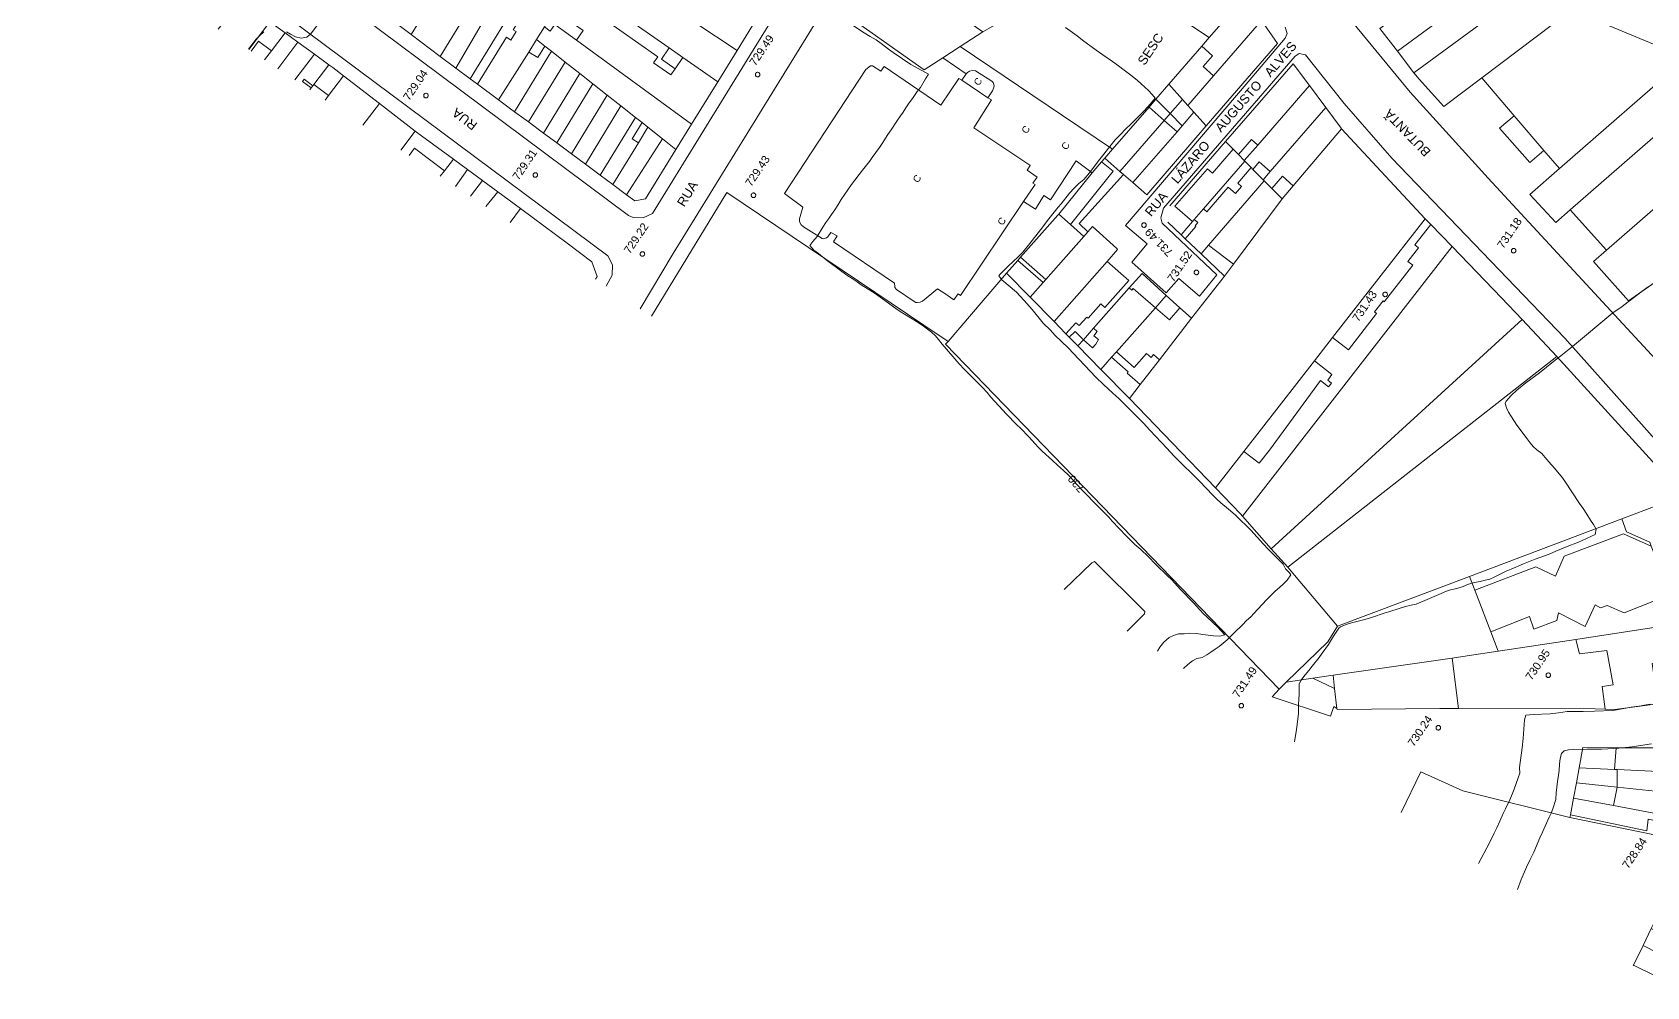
# Model space of a CAD drawing. Header units: metres. Extents: x 7 to 327053, y 40 to 7393807.
# Drawn here: x 325808 to 326161, y 7392165.1 to 7392373.6 of the extents above; entities that cross this region are included whole.
import ezdxf
from ezdxf.enums import TextEntityAlignment as Align

# ---------------------------------------------------------------- set-up
doc = ezdxf.new("R2010")
doc.units = ezdxf.units.M
doc.layers.get('0').update_dxf_attribs({"lineweight": 18})
for name, color, linetype, lineweight in [('100_SIST_VIARIO_MEIO_FIO', 1, 'Continuous', 18), ('160_P_SIMP_ASF_TOP', 7, 'Continuous', 18), ('206_MURO_E_MURO_ARRIMO', 7, 'Continuous', 18), ('214_PROJ_BEIRAL_EDIF', 10, 'Continuous', 18), ('216_EDIF_NOTAVEL', 2, 'Continuous', 18), ('218_EDIF_NOTAVEL_TOP', 7, 'Continuous', 18), ('228_CONST_FUND_RUINA_E_TOP', 10, 'Continuous', 18), ('600_CURVA_MESTRA', 14, 'Continuous', 18), ('602_CURVA_MESTRA_TOP', 24, 'Continuous', 18), ('604_CURVA_INTERM', 7, 'Continuous', 18), ('606_PTO_COTADO', 7, 'Continuous', 18), ('608_PTO_COTADO_INTERVIA', 1, 'Continuous', 18), ('624_SEGM_CURVA_MESTRA', 14, 'Continuous', 18)]:
    doc.layers.add(name, color=color, linetype=linetype, lineweight=lineweight)
doc.styles.add('Style-Arial', font='arial.ttf', dxfattribs={"height": 1.75})

# ---------------------------------------------------------------- blocks, each defined once
blk = doc.blocks.new('SP09')
at = {"color": 0, "linetype": 'Continuous'}
blk.add_lwpolyline([(-0.03, -0.51), (-0.14, -0.49), (-0.24, -0.46), (-0.31, -0.42), (-0.35, -0.39), (-0.42, -0.31), (-0.47, -0.24), (-0.51, -0.15), (-0.52, -0.09), (-0.52, 0.03), (-0.51, 0.11), (-0.48, 0.2), (-0.44, 0.27), (-0.4, 0.33), (-0.32, 0.39), (-0.23, 0.44), (-0.15, 0.48), (-0.1, 0.48), (-0.03, 0.48), (0.08, 0.48), (0.19, 0.44), (0.27, 0.4), (0.35, 0.32), (0.41, 0.23), (0.46, 0.11), (0.48, 0.03), (0.48, -0.03), (0.47, -0.08), (0.44, -0.21), (0.38, -0.3), (0.31, -0.38), (0.23, -0.44), (0.1, -0.49), (0.02, -0.51)], close=True, dxfattribs=at)
blk = doc.blocks.new('SP10')
at = {"color": 0, "linetype": 'Continuous'}
blk.add_lwpolyline([(-0.03, -0.51), (-0.14, -0.49), (-0.24, -0.46), (-0.31, -0.42), (-0.35, -0.39), (-0.42, -0.31), (-0.47, -0.24), (-0.51, -0.15), (-0.52, -0.09), (-0.52, 0.03), (-0.51, 0.11), (-0.48, 0.2), (-0.44, 0.27), (-0.4, 0.33), (-0.32, 0.39), (-0.23, 0.44), (-0.15, 0.48), (-0.1, 0.48), (-0.03, 0.48), (0.08, 0.48), (0.19, 0.44), (0.27, 0.4), (0.35, 0.32), (0.41, 0.23), (0.46, 0.11), (0.48, 0.03), (0.48, -0.03), (0.47, -0.08), (0.44, -0.21), (0.38, -0.3), (0.31, -0.38), (0.23, -0.44), (0.1, -0.49), (0.02, -0.51)], close=True, dxfattribs=at)

msp = doc.modelspace()

# ---------------------------------------------------------------- linework, layer by layer
at = {"layer": '100_SIST_VIARIO_MEIO_FIO'}
msp.add_lwpolyline([(325873.47, 7392386.379), (325913.287, 7392454.151), (325953.073, 7392522.181), (325959.568, 7392523.565), (326027.709, 7392478.785), (326029.319, 7392476.299), (326029.384, 7392473.338), (326028.812, 7392471.956), (325964.879, 7392368.583), (325943.56, 7392334.059), (325941.552, 7392333.095), (325939.326, 7392333.185), (325938.298, 7392333.626), (325874.643, 7392381.203), (325873.546, 7392383.147), (325873.402, 7392386.105)], close=True, dxfattribs=at)
for points in [[(326048.326, 7392487.925), (325977.77, 7392373.351), (325948.09, 7392325.313), (325940.894, 7392313.247)], [(325807.958, 7392401.206), (325815.062, 7392410.725), (325817.122, 7392411.469), (325818.527, 7392410.998), (325868.373, 7392373.552), (325933.795, 7392324.807), (325934.796, 7392322.817), (325934.745, 7392320.59), (325933.463, 7392318.164)]]:
    msp.add_lwpolyline(points, dxfattribs=at)
at = {"layer": '100_SIST_VIARIO_MEIO_FIO', "flags": 128}
for points in [[(326168.284, 7392296.409), (326126.315, 7392341.772), (326109.252, 7392360.568), (326095.629, 7392377.128), (326091.082, 7392383.098), (326083.231, 7392394.803), (326081.677, 7392398.07), (326078.563, 7392406.893), (326076.053, 7392419.235), (326076.128, 7392420.262)], [(326172.368, 7392273.948), (326143.066, 7392306.811), (326105.238, 7392346.174), (326094.812, 7392358.071), (326086.358, 7392368.75), (326085.005, 7392369.026), (326084.111, 7392368.457), (326055.324, 7392335.18), (326054.714, 7392333.102), (326054.986, 7392331.932), (326066.994, 7392320.638), (326063.179, 7392315.99), (326058.691, 7392319.813), (326055.902, 7392316.676), (326048.366, 7392323.408), (326051.732, 7392327.417), (326047.018, 7392331.461), (326073.84, 7392362.859), (326081.952, 7392372.337), (326082.364, 7392373.372), (326081.902, 7392374.794)]]:
    msp.add_lwpolyline(points, dxfattribs=at)
at = {"layer": '206_MURO_E_MURO_ARRIMO'}
for p, q in [((325863.256, 7392373.51), (325859.925, 7392375.934)), ((325873.682, 7392365.922), (325872.816, 7392366.553)), ((325876.02, 7392364.122), (325873.682, 7392365.922)), ((325903.702, 7392363.496), (325905.34, 7392362.282)), ((325893.041, 7392351.016), (325891.669, 7392352.073)), ((325900.031, 7392345.922), (325893.041, 7392351.016)), ((326056.723, 7392335.7), (326068.9, 7392349.769)), ((326036.84, 7392331.854), (326046.59, 7392342.574)), ((325943.36, 7392311.616), (325959.851, 7392338.632)), ((326112.561, 7392332.907), (326113.785, 7392331.637)), ((326038.801, 7392330.036), (326036.84, 7392331.854)), ((326059.142, 7392329.403), (326056.256, 7392332.138)), ((326060.052, 7392328.54), (326059.142, 7392329.403)), ((326068.668, 7392320.375), (326063.534, 7392325.241)), ((326050.62, 7392320.945), (326055.907, 7392316.136)), ((326055.907, 7392316.136), (326058.906, 7392313.408))]:
    msp.add_line(p, q, dxfattribs=at)
at = {"layer": '206_MURO_E_MURO_ARRIMO', "flags": 128}
for points in [[(326056.743, 7392355.876), (326055.459, 7392354.396)], [(326061.651, 7392332.297), (326059.142, 7392329.403)], [(326023.491, 7392323.812), (326024.076, 7392324.474)], [(326050.62, 7392320.945), (326047.823, 7392317.779)], [(326053.533, 7392313.45), (326055.907, 7392316.136)], [(326002.924, 7392309.63), (326008.213, 7392306.069)], [(326040.025, 7392308.953), (326037.793, 7392306.427)], [(326118.467, 7392236.891), (326121.721, 7392237.362), (326128.467, 7392238.385)], [(326087.985, 7392232.477), (326092.38, 7392233.114)], [(326119.793, 7392225.863), (326149.673, 7392225.811), (326151.904, 7392225.737)], [(326146.211, 7392212.923), (326147.024, 7392217.306), (326154.285, 7392217.286)], [(326145.591, 7392209.585), (326146.211, 7392212.923)], [(326153.964, 7392212.543), (326146.211, 7392212.923)], [(326145.591, 7392209.585), (326144.98, 7392206.29)], [(326154.484, 7392208.668), (326145.591, 7392209.585)], [(326144.186, 7392202.008), (326144.294, 7392202.593)]]:
    msp.add_lwpolyline(points, dxfattribs=at)
at = {"layer": '206_MURO_E_MURO_ARRIMO'}
msp.add_lwpolyline([(325959.851, 7392338.632), (326002.924, 7392309.63)], dxfattribs=at)
at = {"layer": '214_PROJ_BEIRAL_EDIF'}
for points in [[(325897.621, 7392384.261), (325897.042, 7392383.32), (325890.79, 7392373.165), (325897.178, 7392368.363), (325919.281, 7392404.507), (325914.868, 7392407.317), (325912.59, 7392408.768), (325911.748, 7392407.348), (325908.656, 7392402.291), (325906.405, 7392398.61), (325904.257, 7392395.097), (325901.879, 7392391.209), (325898.867, 7392386.283)], [(325907.158, 7392377.016), (325900.585, 7392365.805), (325900.276, 7392366.034), (325897.178, 7392368.363), (325919.281, 7392404.507), (325922.486, 7392402.466), (325919.678, 7392397.921), (325918.778, 7392396.464), (325914.494, 7392389.529), (325912.907, 7392386.821), (325908.656, 7392379.572), (325907.998, 7392379.974), (325906.452, 7392377.447)], [(325916.554, 7392369.332), (325918.241, 7392372.047), (325919.952, 7392374.818), (325920.883, 7392376.325), (325921.695, 7392377.64), (325923.818, 7392381.02), (325926.224, 7392384.849), (325930.044, 7392390.939), (325933.052, 7392395.739), (325926.118, 7392400.153), (325923.823, 7392396.399), (325926.763, 7392394.601), (325925.958, 7392393.285), (325925.492, 7392393.57), (325916.89, 7392379.504), (325917.155, 7392379.341), (325915.112, 7392376.001), (325914.463, 7392376.398), (325913.109, 7392374.185), (325913.731, 7392373.804), (325912.605, 7392371.963), (325911.626, 7392372.562), (325905.34, 7392362.282), (325909.907, 7392358.897)], [(325962.072, 7392369.692), (325943.557, 7392381.975), (325932.565, 7392389.266), (325931.994, 7392389.645), (325930.044, 7392390.939), (325933.052, 7392395.739), (325958.71, 7392379.4), (325965.426, 7392375.124)], [(325984.676, 7392378.333), (325991.95, 7392390.119), (326015.781, 7392373.786), (326010.856, 7392370.57), (326007.029, 7392368.071), (326003.004, 7392365.443)], [(325892.933, 7392385.79), (325897.042, 7392383.32), (325890.79, 7392373.165), (325887.04, 7392375.984)], [(325916.306, 7392384.107), (325903.702, 7392363.496), (325900.585, 7392365.805), (325907.158, 7392377.016), (325908.008, 7392376.496), (325909.553, 7392379.023), (325908.656, 7392379.572), (325912.907, 7392386.821), (325914.631, 7392385.767), (325914.349, 7392385.304)], [(325926.224, 7392384.849), (325928.149, 7392383.509), (325928.712, 7392383.117), (325933.966, 7392379.461), (325932.25, 7392376.996), (325944.753, 7392368.294), (325943.815, 7392366.945), (325947.587, 7392364.319), (325948.533, 7392365.678), (325950.242, 7392368.132), (325957.842, 7392362.842), (325952.106, 7392353.553), (325926.934, 7392371.911), (325928.401, 7392374.018), (325926.514, 7392375.331), (325926.893, 7392375.875), (325928.302, 7392377.899), (325926.977, 7392378.822), (325923.818, 7392381.02)], [(325950.242, 7392368.132), (325947.238, 7392370.223), (325939.549, 7392375.574), (325943.557, 7392381.975), (325962.072, 7392369.692), (325957.842, 7392362.842)], [(325941.283, 7392353.909), (325939.88, 7392355.013), (325936.667, 7392357.542), (325933.679, 7392359.895), (325930.519, 7392362.382), (325927.676, 7392364.62), (325924.461, 7392367.151), (325921.489, 7392369.49), (325920.048, 7392370.624), (325918.241, 7392372.047), (325919.952, 7392374.818), (325921.167, 7392373.932), (325922.207, 7392375.359), (325926.934, 7392371.911), (325952.106, 7392353.553), (325948.714, 7392348.06), (325945.763, 7392350.382), (325942.573, 7392352.894)], [(325916.554, 7392369.332), (325918.522, 7392368.129), (325920.048, 7392370.624), (325921.489, 7392369.49), (325913.42, 7392356.295), (325909.907, 7392358.897)], [(325916.449, 7392354.05), (325924.461, 7392367.151), (325921.489, 7392369.49), (325913.42, 7392356.295)], [(325947.238, 7392370.223), (325945.53, 7392367.768), (325948.533, 7392365.678), (325950.242, 7392368.132)], [(325919.727, 7392351.621), (325916.449, 7392354.05), (325924.461, 7392367.151), (325927.676, 7392364.62)], [(325919.727, 7392351.621), (325927.676, 7392364.62), (325930.519, 7392362.382), (325922.625, 7392349.473)], [(325925.846, 7392347.087), (325933.679, 7392359.895), (325930.519, 7392362.382), (325922.625, 7392349.473)], [(325925.846, 7392347.087), (325933.679, 7392359.895), (325936.667, 7392357.542), (325928.893, 7392344.829)], [(325936.667, 7392357.542), (325928.893, 7392344.829), (325932.168, 7392342.402), (325939.88, 7392355.013)], [(325941.283, 7392353.909), (325939.122, 7392350.374), (325940.513, 7392349.524), (325934.914, 7392340.368), (325932.168, 7392342.402), (325939.88, 7392355.013)], [(325940.513, 7392349.524), (325934.914, 7392340.368), (325937.905, 7392338.151), (325945.763, 7392350.382), (325942.573, 7392352.894)], [(325948.714, 7392348.06), (325945.763, 7392350.382), (325937.905, 7392338.151), (325939.683, 7392336.834), (325942.056, 7392337.279)]]:
    msp.add_lwpolyline(points, close=True, dxfattribs=at)
at = {"layer": '214_PROJ_BEIRAL_EDIF', "flags": 128}
for points in [[(326106.456, 7392369.502), (326133.263, 7392389.17), (326128.563, 7392391.125), (326126.618, 7392391.912), (326102.632, 7392374.458)], [(326110.082, 7392364.803), (326139.607, 7392386.53), (326133.263, 7392389.17), (326106.456, 7392369.502)], [(326144.549, 7392378.507), (326124.952, 7392363.696), (326116.632, 7392357.408), (326111.187, 7392363.371), (326110.082, 7392364.803), (326139.607, 7392386.53), (326145.332, 7392384.148), (326149.641, 7392382.354)], [(326063.669, 7392370.599), (326065.313, 7392372.495), (326073.054, 7392381.42), (326076.722, 7392376.213), (326066.258, 7392364.12), (326063.968, 7392366.144), (326066.048, 7392368.498)], [(326141.891, 7392343.848), (326138.514, 7392347.805), (326132.025, 7392355.408), (326124.952, 7392363.696), (326144.549, 7392378.507), (326169.693, 7392368.044)], [(326066.258, 7392364.12), (326076.722, 7392376.213), (326080.242, 7392371.216), (326064.628, 7392353.193), (326061.97, 7392356.161), (326060.649, 7392357.637)], [(326169.693, 7392368.044), (326141.891, 7392343.848), (326135.405, 7392338.204), (326141.103, 7392332.115), (326144.217, 7392334.828), (326183.203, 7392368.79), (326176.857, 7392371.144), (326174.331, 7392372.081)], [(326195.94, 7392364.067), (326183.203, 7392368.79), (326144.217, 7392334.828), (326152.173, 7392326.044)], [(326075.929, 7392349.005), (326087.204, 7392362.005), (326083.631, 7392366.786), (326068.9, 7392349.769), (326070.531, 7392348.109), (326071.691, 7392346.929), (326074.538, 7392350.212)], [(326053.643, 7392359.039), (326056.743, 7392355.876), (326059.441, 7392358.987), (326056.473, 7392362.302)], [(326075.929, 7392349.005), (326087.204, 7392362.005), (326090.801, 7392357.193), (326078.673, 7392343.209), (326076.257, 7392345.304), (326074.866, 7392343.7), (326074.504, 7392344.068), (326073.099, 7392345.497), (326072.987, 7392345.612)], [(326152.173, 7392326.044), (326195.94, 7392364.067), (326216.34, 7392356.502), (326156.974, 7392314.948), (326149.307, 7392323.553)], [(326055.459, 7392354.396), (326045.8, 7392343.259), (326042.466, 7392346.151), (326044.183, 7392348.131), (326052.151, 7392357.319)], [(326056.743, 7392355.876), (326059.441, 7392358.987), (326060.649, 7392357.637), (326061.97, 7392356.161), (326059.385, 7392353.18)], [(326083.687, 7392340.118), (326094.27, 7392352.579), (326094.17, 7392352.686), (326090.801, 7392357.193), (326078.673, 7392343.209), (326077.115, 7392341.412), (326077.35, 7392341.172), (326078.978, 7392339.516), (326081.298, 7392342.191)], [(326058.279, 7392351.905), (326055.459, 7392354.396), (326045.8, 7392343.259), (326046.59, 7392342.574), (326048.636, 7392340.787)], [(326058.279, 7392351.905), (326059.385, 7392353.18), (326061.97, 7392356.161), (326064.628, 7392353.193), (326051.685, 7392338.124), (326048.636, 7392340.787)], [(326138.514, 7392347.805), (326132.025, 7392355.408), (326128.786, 7392352.67), (326135.415, 7392345.208)], [(326081.23, 7392337.225), (326083.687, 7392340.118), (326094.27, 7392352.579), (326112.561, 7392332.907), (326092.292, 7392306.918), (326088.332, 7392301.841), (326072.909, 7392282.066), (326066.677, 7392274.075), (326047.858, 7392293.606), (326050.222, 7392296.655), (326054.42, 7392302.07), (326061.47, 7392311.162), (326068.668, 7392320.375), (326070.632, 7392323.01)], [(326064.061, 7392335.076), (326062.052, 7392332.759), (326061.651, 7392332.297), (326057.799, 7392335.639), (326064.905, 7392343.832), (326065.999, 7392342.883), (326070.531, 7392348.109), (326071.691, 7392346.929), (326072.987, 7392345.612), (326073.099, 7392345.497)], [(326041.75, 7392345.325), (326039.706, 7392342.965), (326032.399, 7392333.917), (326035.007, 7392331.613), (326044.309, 7392343.285)], [(326062.052, 7392332.759), (326064.061, 7392335.076), (326064.793, 7392334.441), (326069.461, 7392339.824), (326071.072, 7392338.426), (326072.391, 7392339.948), (326071.558, 7392340.671), (326074.504, 7392344.068), (326074.866, 7392343.7), (326077.115, 7392341.412), (326077.35, 7392341.172), (326065.144, 7392327.098), (326063.534, 7392325.241), (326060.052, 7392328.54), (326062.379, 7392331.224), (326062.209, 7392331.371), (326062.829, 7392332.086)], [(326081.23, 7392337.225), (326070.632, 7392323.01), (326065.144, 7392327.098), (326077.35, 7392341.172), (326078.978, 7392339.516)], [(326032.399, 7392333.917), (326032.186, 7392333.654), (326024.076, 7392324.474), (326029.555, 7392319.633), (326037.917, 7392329.041), (326035.007, 7392331.613)], [(326045.279, 7392326.173), (326045.073, 7392326.375), (326039.766, 7392331.181), (326038.801, 7392330.036), (326037.917, 7392329.041), (326029.555, 7392319.633), (326028.968, 7392318.972), (326026.136, 7392315.786), (326031.375, 7392310.437), (326042.999, 7392323.593)], [(326066.677, 7392274.075), (326072.909, 7392282.066), (326076.228, 7392279.478), (326078.472, 7392282.355), (326089.658, 7392297.547), (326091.419, 7392296.173), (326092.061, 7392296.995), (326091.216, 7392297.654), (326092.156, 7392298.859), (326088.332, 7392301.841), (326092.292, 7392306.918), (326095.73, 7392304.236), (326101.924, 7392312.179), (326101.44, 7392312.557), (326103.318, 7392314.965), (326103.597, 7392314.748), (326109.838, 7392322.749), (326108.774, 7392323.579), (326111.097, 7392326.557), (326110.305, 7392327.175), (326113.785, 7392331.637), (326118.425, 7392326.822), (326072.609, 7392267.876), (326072.145, 7392268.4)], [(326072.609, 7392267.876), (326118.425, 7392326.822), (326129.228, 7392315.611), (326133.723, 7392310.854), (326078.889, 7392260.782)], [(326026.136, 7392315.786), (326021.017, 7392321.012), (326023.491, 7392323.812), (326028.968, 7392318.972)], [(326033.992, 7392307.764), (326031.375, 7392310.437), (326042.999, 7392323.593), (326047.74, 7392319.404), (326042.515, 7392313.49), (326041.598, 7392314.299), (326038.831, 7392311.167), (326038.538, 7392311.426), (326036.869, 7392309.537), (326036.133, 7392310.187)], [(326008.213, 7392306.069), (326007.669, 7392305.46), (326080.569, 7392230.087), (326082.17, 7392231.635), (326091.278, 7392240.443), (326093.339, 7392243.835), (326083.986, 7392255.024), (326082.474, 7392256.733), (326078.889, 7392260.782), (326072.609, 7392267.876), (326072.145, 7392268.4), (326066.677, 7392274.075), (326047.858, 7392293.606), (326041.625, 7392299.971), (326036.612, 7392305.09), (326034.711, 7392307.03), (326033.992, 7392307.764), (326031.375, 7392310.437), (326026.136, 7392315.786), (326021.017, 7392321.012)], [(326037.793, 7392306.427), (326036.612, 7392305.09), (326041.625, 7392299.971), (326043.979, 7392302.636), (326045.039, 7392303.835), (326053.533, 7392313.45), (326048.687, 7392317.653), (326048.378, 7392317.298), (326047.823, 7392317.779), (326040.025, 7392308.953), (326040.839, 7392308.248), (326040.055, 7392307.343), (326041.11, 7392306.546), (326040.525, 7392305.523), (326039.8, 7392304.687)], [(326054.42, 7392302.07), (326053.127, 7392303.212), (326052.591, 7392302.605), (326051.625, 7392303.458), (326048.925, 7392300.402), (326045.039, 7392303.835), (326053.533, 7392313.45), (326056.62, 7392310.773), (326058.906, 7392313.408), (326061.47, 7392311.162)], [(326037.793, 7392306.427), (326036.612, 7392305.09), (326034.711, 7392307.03), (326035.977, 7392308.27)], [(326078.889, 7392260.782), (326133.723, 7392310.854), (326141.32, 7392302.811), (326082.474, 7392256.733)], [(326043.979, 7392302.636), (326047.586, 7392299.449), (326047.355, 7392299.187), (326050.222, 7392296.655), (326047.858, 7392293.606), (326041.625, 7392299.971)], [(326093.339, 7392243.835), (326083.986, 7392255.024), (326082.474, 7392256.733), (326141.32, 7392302.811), (326169.044, 7392272.401), (326155.503, 7392267.291), (326122.236, 7392254.739)], [(326161.961, 7392261.345), (326161.626, 7392262.235), (326156.558, 7392264.493), (326155.503, 7392267.291), (326122.236, 7392254.739), (326123.383, 7392251.697), (326136.719, 7392256.81), (326141.004, 7392254.757), (326142.917, 7392259.166), (326155.895, 7392264.033)], [(326161.961, 7392261.345), (326162.877, 7392258.965), (326165.713, 7392257.877), (326164.631, 7392255.154), (326164.508, 7392254.845), (326166.188, 7392250.758), (326156.027, 7392246.757), (326152.314, 7392248.373), (326150.866, 7392247.843), (326149.738, 7392248.524), (326147.505, 7392243.782), (326141.703, 7392246.762), (326141.333, 7392245.125), (326136.31, 7392243.201), (326135.335, 7392245.936), (326126.872, 7392242.611), (326123.383, 7392251.697), (326136.719, 7392256.81), (326141.004, 7392254.757), (326142.917, 7392259.166), (326155.895, 7392264.033)], [(326164.631, 7392255.154), (326164.508, 7392254.845), (326166.188, 7392250.758), (326156.027, 7392246.757), (326152.314, 7392248.373), (326150.866, 7392247.843), (326149.738, 7392248.524), (326147.505, 7392243.782), (326141.703, 7392246.762), (326141.333, 7392245.125), (326136.31, 7392243.201), (326135.335, 7392245.936), (326126.872, 7392242.611), (326128.467, 7392238.385), (326145.509, 7392240.969), (326163.946, 7392243.764), (326167.063, 7392251.299), (326165.782, 7392254.692)], [(326169.262, 7392227.856), (326167.348, 7392236.82), (326162.15, 7392235.664), (326163.437, 7392226.903), (326162.801, 7392226.799), (326153.986, 7392225.667), (326151.904, 7392225.737), (326151.26, 7392230.654), (326153.654, 7392231.057), (326152.255, 7392238.57), (326146.272, 7392237.817), (326145.509, 7392240.969), (326163.946, 7392243.764), (326174.846, 7392245.417), (326177.895, 7392229.269)], [(326092.38, 7392233.114), (326118.467, 7392236.891), (326119.793, 7392225.863), (326115.741, 7392225.871), (326093.253, 7392225.622), (326093.224, 7392225.87), (326092.712, 7392230.26)], [(326093.224, 7392225.87), (326092.555, 7392226.308), (326091.817, 7392224.174), (326079.087, 7392228.438), (326080.569, 7392230.087), (326082.17, 7392231.635), (326087.985, 7392232.477), (326092.712, 7392230.26)], [(326167.623, 7392212.483), (326181.594, 7392213.896), (326180.376, 7392218.959), (326174.398, 7392218.336), (326169.793, 7392217.857), (326164.05, 7392217.259), (326154.285, 7392217.286), (326153.964, 7392212.543), (326154.526, 7392212.516), (326163.568, 7392212.073), (326166.894, 7392212.409)], [(326154.526, 7392212.516), (326154.484, 7392208.668), (326166.985, 7392207.378), (326166.894, 7392212.409), (326163.568, 7392212.073)], [(326153.718, 7392204.63), (326168.645, 7392201.795), (326183.803, 7392203.375), (326182.63, 7392208.962), (326168.769, 7392207.194), (326168.31, 7392207.241), (326166.985, 7392207.378), (326154.484, 7392208.668)], [(326179.672, 7392196.71), (326179.432, 7392199.009), (326176.118, 7392198.664), (326176.329, 7392196.638), (326171.119, 7392196.525), (326168.762, 7392197.004), (326168.554, 7392199), (326162.832, 7392200.101), (326163.05, 7392201.335), (326161.328, 7392201.695), (326160.988, 7392199.139), (326144.294, 7392202.593), (326144.98, 7392206.29), (326153.718, 7392204.63), (326168.645, 7392201.795), (326183.803, 7392203.375), (326185.176, 7392196.83)], [(326189.632, 7392175.855), (326188.426, 7392181.475), (326165.383, 7392175.871), (326161.98, 7392177.761), (326160.188, 7392174.082), (326166.642, 7392170.796)], [(326190.853, 7392170.164), (326189.632, 7392175.855), (326166.642, 7392170.796), (326160.188, 7392174.082), (326158.076, 7392169.745), (326167.684, 7392165.065)]]:
    msp.add_lwpolyline(points, close=True, dxfattribs=at)
at = {"layer": '214_PROJ_BEIRAL_EDIF'}
for points in [[(326033.264, 7392355.483), (326010.856, 7392370.57), (326015.781, 7392373.786), (326041.555, 7392388.442), (326050.916, 7392382.159)], [(325855.304, 7392369.879), (325859.925, 7392375.934), (325851.74, 7392381.891), (325848.648, 7392377.84), (325850.335, 7392376.552), (325848.618, 7392374.302)], [(325858.747, 7392367.601), (325860.255, 7392369.578), (325857.45, 7392371.719), (325855.797, 7392369.553)], [(325861.642, 7392365.685), (325866.057, 7392371.471), (325863.256, 7392373.51), (325860.255, 7392369.578), (325858.747, 7392367.601)], [(325865.356, 7392363.227), (325869.651, 7392368.856), (325866.057, 7392371.471), (325861.642, 7392365.685)], [(325865.356, 7392363.227), (325869.651, 7392368.856), (325872.816, 7392366.553), (325869.543, 7392362.264), (325869.316, 7392361.966), (325867.418, 7392363.414), (325867.049, 7392362.931), (325868.947, 7392361.483), (325868.627, 7392361.063)], [(325880.25, 7392353.373), (325883.851, 7392358.093), (325876.02, 7392364.122), (325872.741, 7392359.824), (325871.989, 7392358.839)], [(325869.316, 7392361.966), (325868.947, 7392361.483), (325868.627, 7392361.063)], [(325871.989, 7392358.839), (325872.741, 7392359.824), (325869.543, 7392362.264), (325869.316, 7392361.966)], [(325888.524, 7392347.898), (325891.669, 7392352.073), (325883.851, 7392358.093), (325880.25, 7392353.373)], [(325897.15, 7392342.191), (325898.066, 7392343.378), (325891.536, 7392348.298), (325890.333, 7392346.701)], [(325898.066, 7392343.378), (325897.15, 7392342.191)], [(325900.486, 7392339.983), (325903.155, 7392343.645), (325900.031, 7392345.922), (325898.066, 7392343.378)], [(325903.758, 7392337.818), (325906.387, 7392341.289), (325903.155, 7392343.645), (325900.486, 7392339.983)], [(325903.758, 7392337.818), (325906.387, 7392341.289)], [(325906.387, 7392341.289), (325906.509, 7392341.2), (325909.734, 7392338.809), (325907.152, 7392335.573)], [(325907.152, 7392335.573), (325909.734, 7392338.809), (325914.685, 7392335.138), (325912.419, 7392332.088)], [(325912.419, 7392332.088), (325914.685, 7392335.138), (325924.881, 7392327.577), (325930.337, 7392323.459), (325931.466, 7392320.303), (325931.115, 7392319.718)], [(326144.186, 7392202.008), (326168.762, 7392197.004), (326171.119, 7392196.525), (326164.275, 7392182.473), (326161.98, 7392177.761), (326160.188, 7392174.082), (326158.076, 7392169.745), (326158.003, 7392169.596)]]:
    msp.add_lwpolyline(points, dxfattribs=at)
at = {"layer": '214_PROJ_BEIRAL_EDIF', "flags": 128}
for points in [[(326033.607, 7392251.903), (326039.666, 7392257.68), (326040.201, 7392258.019), (326051.263, 7392247.067), (326051.189, 7392246.546), (326047.387, 7392242.785)], [(326107.273, 7392203.161), (326111.577, 7392211.993), (326120.75, 7392207.883), (326144.186, 7392202.008)], [(326158.003, 7392169.596), (326158.076, 7392169.745), (326167.684, 7392165.065), (326190.853, 7392170.164)]]:
    msp.add_lwpolyline(points, dxfattribs=at)
at = {"layer": '216_EDIF_NOTAVEL', "flags": 128}
for points in [[(326050.916, 7392382.159), (326065.313, 7392372.495), (326073.054, 7392381.42), (326069.872, 7392386.947), (326069.352, 7392387.485), (326068.195, 7392388.27), (326067.562, 7392388.672), (326066.913, 7392389.046), (326066.48, 7392389.276), (326065.89, 7392389.738), (326065.345, 7392390.253), (326064.852, 7392390.818), (326064.413, 7392391.426), (326064.034, 7392392.072), (326063.823, 7392392.505), (326061.017, 7392397.425)], [(326050.916, 7392382.159), (326065.313, 7392372.495), (326063.669, 7392370.599), (326056.473, 7392362.302), (326053.643, 7392359.039), (326052.151, 7392357.319), (326044.183, 7392348.131), (326033.264, 7392355.483)]]:
    msp.add_lwpolyline(points, dxfattribs=at)
at = {"layer": '228_CONST_FUND_RUINA_E_TOP'}
for points in [[(326033.264, 7392355.483), (326010.856, 7392370.57), (326007.029, 7392368.071), (326012.192, 7392364.56), (326012.426, 7392364.895), (326012.861, 7392365.182), (326013.528, 7392365.324), (326014.182, 7392365.263), (326017.794, 7392362.984), (326018.074, 7392362.644), (326018.248, 7392362.229), (326018.26, 7392361.912), (326018.093, 7392361.24), (326017.951, 7392360.876), (326016.936, 7392359.362)], [(326007.493, 7392316.535), (326005.906, 7392317.598), (326002.579, 7392314.856), (326002.14, 7392314.689), (326001.505, 7392314.592), (326001.146, 7392314.62), (326000.771, 7392314.817), (325996.901, 7392317.403), (325996.599, 7392317.871), (325996.547, 7392318.093), (325996.462, 7392318.831), (325983.166, 7392327.827), (325983.974, 7392329.134), (325982.569, 7392329.885), (325981.944, 7392328.939), (325981.587, 7392328.714), (325980.993, 7392328.54), (325980.698, 7392328.554), (325976.615, 7392331.107), (325976.069, 7392331.554), (325975.786, 7392332.075), (325975.718, 7392332.461), (325975.727, 7392332.86), (325976.434, 7392335.409), (325972.432, 7392338.403), (325990.216, 7392365.547), (325991.217, 7392366.29), (325991.707, 7392366.307), (325993.499, 7392365.174), (325994.216, 7392366.197), (326006.616, 7392357.758), (326010.589, 7392363.583), (326011.217, 7392363.165), (326016.936, 7392359.362), (326017.683, 7392358.866), (326013.809, 7392352.784), (326026.07, 7392344.61)], [(326016.936, 7392359.362), (326017.683, 7392358.866), (326013.809, 7392352.784), (326026.07, 7392344.61)]]:
    msp.add_lwpolyline(points, dxfattribs=at)
msp.add_lwpolyline([(326012.192, 7392364.56), (326011.217, 7392363.165), (326016.936, 7392359.362), (326017.951, 7392360.876), (326018.093, 7392361.24), (326018.26, 7392361.912), (326018.248, 7392362.229), (326018.074, 7392362.644), (326017.794, 7392362.984), (326014.182, 7392365.263), (326013.528, 7392365.324), (326012.861, 7392365.182), (326012.426, 7392364.895)], close=True, dxfattribs=at)
at = {"layer": '228_CONST_FUND_RUINA_E_TOP', "flags": 128}
for points in [[(326026.07, 7392344.61), (326026.186, 7392344.532), (326025.486, 7392343.5), (326027.718, 7392342.001), (326026.716, 7392340.71), (326027.242, 7392340.384), (326024.728, 7392336.652), (326027.36, 7392335.025), (326029.166, 7392337.946), (326030.583, 7392337.07), (326036.216, 7392345.564), (326039.706, 7392342.965), (326041.75, 7392345.325), (326042.466, 7392346.151), (326044.183, 7392348.131), (326033.264, 7392355.483)], [(326026.07, 7392344.61), (326026.186, 7392344.532), (326025.486, 7392343.5), (326027.718, 7392342.001), (326026.716, 7392340.71), (326027.242, 7392340.384), (326024.728, 7392336.652)], [(326024.728, 7392336.652), (326010.917, 7392316.158), (326010.425, 7392316.506), (326009.487, 7392315.199), (326007.493, 7392316.535)]]:
    msp.add_lwpolyline(points, dxfattribs=at)
at = {"layer": '600_CURVA_MESTRA', "elevation": 730}
for points in [[(326002.806, 7392309.451), (326001.651, 7392310.207), (325998.663, 7392312.067), (325997.702, 7392312.663), (325996.789, 7392313.288), (325993.896, 7392315.395), (325992.061, 7392316.691), (325990.708, 7392317.498), (325989.237, 7392318.448), (325988.344, 7392319.107), (325987.248, 7392319.817), (325986.089, 7392320.595), (325982.456, 7392323.248), (325981.573, 7392323.905), (325979.856, 7392325.282), (325978.884, 7392326.003), (325977.99, 7392327.03), (325978.605, 7392327.942), (325979.549, 7392329.035), (325980.846, 7392331.064), (325981.499, 7392332.078), (325982.151, 7392332.965), (325982.717, 7392333.831), (325983.43, 7392334.856), (325984.085, 7392335.865), (325984.841, 7392337.088), (325985.607, 7392338.258), (325987.126, 7392340.394), (325989.523, 7392343.52), (325990.344, 7392344.594), (325991.007, 7392345.421), (325991.61, 7392346.28), (325993.216, 7392348.474), (325993.801, 7392349.335), (325995.046, 7392351.309), (325995.793, 7392352.35), (325996.973, 7392354.203), (325997.803, 7392355.368), (325998.388, 7392356.229), (325998.956, 7392357.127), (325999.564, 7392358.006), (326000.58, 7392359.414), (326001.449, 7392360.676), (326002.145, 7392361.586), (326003.303, 7392363.458), (326003.898, 7392364.496), (326000.098, 7392366.632), (325996.213, 7392369.262), (325995.201, 7392369.943), (325993.559, 7392371.212), (325992.461, 7392371.975), (325991.163, 7392372.748), (325989.857, 7392373.567), (325987.496, 7392375.077)], [(326053.97, 7392238.43), (326054.508, 7392239.291), (326055.42, 7392240.353), (326056.518, 7392241.357), (326057.471, 7392241.823), (326058.592, 7392242.161), (326059.851, 7392242.211), (326061.078, 7392242.335), (326062.506, 7392242.283), (326063.912, 7392242.069), (326065.048, 7392241.919), (326066.255, 7392241.711), (326067.648, 7392241.652), (326068.727, 7392241.954), (326067.186, 7392243.632), (326064.833, 7392245.802), (326064.057, 7392246.541), (326063.238, 7392247.433), (326062.539, 7392248.264), (326061.815, 7392249.04), (326059.106, 7392251.784), (326057.03, 7392254.054), (326056.218, 7392254.885), (326053.671, 7392257.355), (326051.964, 7392259.076), (326050.332, 7392260.597), (326049.027, 7392261.717), (326047.18, 7392263.582), (326044.123, 7392266.789), (326043.335, 7392267.661), (326040.516, 7392270.528), (326038.048, 7392273.064)]]:
    msp.add_lwpolyline(points, dxfattribs=at)
at = {"layer": '600_CURVA_MESTRA', "elevation": 730, "flags": 128}
for points in [[(326034.464, 7392276.9), (326033.442, 7392277.861), (326032.113, 7392279.08), (326031.053, 7392280.078), (326028.801, 7392282.097), (326027.914, 7392282.99), (326027.223, 7392283.734), (326025.874, 7392285.268), (326024.031, 7392287.121), (326023.213, 7392287.892), (326020.933, 7392290.272), (326019.377, 7392291.938), (326018.355, 7392293), (326017.564, 7392293.911), (326016.725, 7392294.917), (326015.633, 7392296.075), (326011.744, 7392300.01), (326010.646, 7392301.172), (326006.924, 7392305.459), (326006.112, 7392306.533), (326005.45, 7392307.281), (326004.564, 7392308.108), (326002.806, 7392309.451)], [(326161.832, 7392226.797), (326160.838, 7392226.66), (326159.756, 7392226.461), (326157.59, 7392226.17), (326154.805, 7392225.663), (326153.531, 7392225.462), (326149.592, 7392225.281), (326147.054, 7392225.192), (326145.107, 7392225.183), (326143.593, 7392225.24), (326141.698, 7392224.895), (326139.835, 7392224.668), (326136.127, 7392224.529), (326134.552, 7392224.435), (326134.255, 7392223.405), (326133.956, 7392219.277), (326133.743, 7392217.269), (326133.144, 7392212.947), (326133.204, 7392211.73), (326132.84, 7392210.745), (326131.957, 7392208.231), (326131.555, 7392207.162), (326131.059, 7392205.935), (326130.083, 7392203.961), (326129.573, 7392202.893), (326128.893, 7392201.207), (326128.236, 7392199.786), (326127.623, 7392198.599), (326126.592, 7392196.474), (326124.194, 7392191.966)]]:
    msp.add_lwpolyline(points, dxfattribs=at)
at = {"layer": '604_CURVA_INTERM', "flags": 128}
for points, elevation in [([(325874.732, 7392381.136), (325868.823, 7392373.217), (325867.981, 7392372.568), (325866.734, 7392372.403), (325865.491, 7392372.662), (325864.409, 7392373.224), (325863.518, 7392373.747)], 729), ([(326033.918, 7392374.733), (326036.44, 7392372.867), (326037.592, 7392371.95), (326040.567, 7392369.777), (326042.041, 7392368.747)], 731), ([(325858.565, 7392373.735), (325857.687, 7392372.917), (325856.929, 7392372.157), (325855.201, 7392369.947)], 729), ([(326042.041, 7392368.747), (326044.169, 7392367.279), (326045.492, 7392366.342), (326046.743, 7392365.4), (326048.165, 7392364.299), (326049.539, 7392363.17), (326050.398, 7392362.371), (326052.035, 7392360.911), (326052.819, 7392360.084), (326053.515, 7392359.245), (326052.497, 7392358.04), (326051.081, 7392356.501), (326049.643, 7392355.03), (326048.275, 7392353.662), (326047.018, 7392352.456), (326045.945, 7392351.303), (326044.755, 7392350.124), (326043.287, 7392348.327), (326042.269, 7392347.006), (326041.133, 7392345.58), (326040.053, 7392344.143), (326039.104, 7392342.952), (326037.861, 7392341.497), (326036.771, 7392340.584), (326035.748, 7392339.613), (326034.789, 7392338.497), (326032.919, 7392336.18), (326032.263, 7392335.42), (326029.921, 7392332.483), (326029.11, 7392331.419), (326028.429, 7392330.488), (326026.063, 7392327.47), (326024.528, 7392325.574), (326023.513, 7392324.564), (326021.332, 7392322.523), (326019.455, 7392320.609), (326019.339, 7392320.443), (326019.998, 7392319.519), (326023.134, 7392316.842), (326024.821, 7392315.01), (326026.567, 7392313.063), (326029.029, 7392310.061), (326030.572, 7392308.528), (326031.572, 7392307.492), (326034.46, 7392304.704), (326036.809, 7392302.206), (326038.076, 7392300.795), (326040.509, 7392298.285), (326042.159, 7392296.666), (326044.238, 7392294.785), (326045.517, 7392293.593), (326048.497, 7392290.678), (326050.959, 7392288.22), (326052.353, 7392286.672), (326056.051, 7392282.779), (326057.608, 7392281.087), (326059.285, 7392279.375), (326061.788, 7392276.965), (326063.195, 7392275.528), (326066.113, 7392272.475), (326066.991, 7392271.622), (326067.85, 7392270.846), (326069.551, 7392269.426), (326070.992, 7392268.157), (326072.242, 7392266.927), (326073.292, 7392265.937), (326074.378, 7392264.828), (326077.211, 7392261.79), (326078.138, 7392260.762), (326078.97, 7392259.891), (326079.763, 7392259.134), (326080.688, 7392258.204), (326081.447, 7392257.391), (326082.018, 7392256.384), (326082.837, 7392255.492), (326083.164, 7392255.084), (326082.325, 7392253.934), (326081.539, 7392253.082), (326080.683, 7392252.289), (326079.76, 7392251.495), (326078.798, 7392250.578), (326077.815, 7392249.588), (326075.039, 7392246.645), (326074.381, 7392245.876), (326073.447, 7392245.077), (326072.566, 7392244.139), (326070.756, 7392242.435), (326070.064, 7392241.676), (326069.268, 7392240.901), (326067.511, 7392239.386), (326066.625, 7392238.858), (326065.661, 7392238.203), (326064.805, 7392237.56), (326063.746, 7392237.044), (326062.632, 7392236.777), (326061.676, 7392236.274), (326060.661, 7392235.499), (326059.707, 7392234.634)], 731)]:
    msp.add_lwpolyline(points, dxfattribs=dict(at, elevation=elevation))
at = {"layer": '604_CURVA_INTERM'}
for points, elevation in [([(326083.942, 7392218.599), (326084.151, 7392219.982), (326084.385, 7392221.229), (326084.72, 7392223.581), (326084.841, 7392224.691), (326084.857, 7392225.731), (326084.849, 7392226.755), (326084.885, 7392227.9), (326084.967, 7392228.991), (326084.994, 7392230.063), (326084.965, 7392231.204), (326085.36, 7392231.986), (326086.312, 7392233.228), (326087.057, 7392234.162), (326087.785, 7392235.114), (326089.319, 7392237.042), (326090.04, 7392237.994), (326091.39, 7392239.843), (326092.475, 7392241.689), (326093.035, 7392242.535), (326093.644, 7392243.404), (326094.024, 7392243.71), (326095.255, 7392244.189), (326096.416, 7392244.597), (326098.483, 7392245.098), (326099.826, 7392245.47), (326101.013, 7392245.825), (326103.548, 7392246.693), (326104.604, 7392246.993), (326107.082, 7392247.795), (326108.21, 7392248.143), (326109.456, 7392248.471), (326110.526, 7392248.702), (326113.454, 7392249.903), (326116.049, 7392251.018), (326116.961, 7392251.448), (326118.041, 7392251.797), (326119.446, 7392252.112), (326120.824, 7392252.515), (326122.024, 7392253.01), (326123.337, 7392253.41), (326124.526, 7392253.631), (326125.686, 7392253.904), (326126.675, 7392254.161), (326127.613, 7392254.596), (326130.238, 7392255.882), (326131.303, 7392256.348), (326134.023, 7392257.496), (326136.595, 7392258.529), (326139.655, 7392259.572), (326141.1, 7392260.248), (326142.677, 7392260.901), (326144.334, 7392261.528), (326145.928, 7392262.162), (326149.734, 7392263.915), (326149.909, 7392265.083), (326149.353, 7392266.049), (326148.671, 7392267.035), (326147.862, 7392268.357), (326147.073, 7392269.567), (326146.282, 7392270.696), (326144.58, 7392273.244), (326143.238, 7392275.307), (326142.536, 7392276.271), (326140.824, 7392278.377), (326139.582, 7392279.74), (326138.749, 7392280.703), (326138.04, 7392281.563), (326136.923, 7392282.391), (326136.132, 7392283.122), (326135.464, 7392283.931), (326134.852, 7392284.778), (326132.579, 7392287.805), (326131.385, 7392289.6), (326130.788, 7392290.599), (326130.333, 7392291.54), (326130.052, 7392292.51), (326130.244, 7392292.998), (326131.357, 7392294.252), (326132.543, 7392295.404), (326134.518, 7392297.008), (326137.529, 7392299.225), (326140.606, 7392301.725), (326142.552, 7392303.247), (326144.712, 7392304.964), (326153.558, 7392312.327), (326155.593, 7392313.729), (326156.904, 7392314.748), (326158.098, 7392315.586), (326159.997, 7392317.053), (326161.322, 7392318.048)], 731), ([(326132.693, 7392186.343), (326133.549, 7392188.488), (326134.676, 7392191.192), (326135.517, 7392192.831), (326136.282, 7392194.445), (326137.627, 7392197.602), (326138.2, 7392198.814), (326139.613, 7392202.084), (326140.052, 7392203.013), (326140.458, 7392203.931), (326141.081, 7392205.946), (326141.2, 7392207.451), (326141.486, 7392209.9), (326141.698, 7392211.32), (326141.821, 7392212.322), (326141.933, 7392213.727), (326142.082, 7392214.942), (326142.323, 7392216.034), (326142.901, 7392216.58), (326143.903, 7392216.823), (326145.067, 7392216.907), (326147.978, 7392216.971), (326151.104, 7392216.951), (326152.501, 7392217.064), (326153.738, 7392217.118), (326154.885, 7392217.199), (326157.1, 7392217.414), (326158.281, 7392217.57), (326160.54, 7392217.951), (326162.006, 7392218.15)], 729)]:
    msp.add_lwpolyline(points, dxfattribs=dict(at, elevation=elevation))
at = {"layer": '624_SEGM_CURVA_MESTRA', "elevation": 730}
msp.add_lwpolyline([(326038.048, 7392273.064), (326037.813, 7392273.305), (326036.359, 7392274.842), (326034.84, 7392276.546), (326034.464, 7392276.9)], dxfattribs=at)

# ---------------------------------------------------------------- block references
at = {"layer": '606_PTO_COTADO', "rotation": 55.83005668387076}
for p in [(325966.575, 7392364.433, 729.495), (325894.044, 7392359.851, 729.04), (325917.954, 7392342.49, 729.315), (325965.671, 7392338.061, 729.435), (326131.876, 7392325.95, 731.185), (326103.783, 7392316.391, 731.435), (326139.46, 7392233.173, 730.95), (326072.331, 7392226.507, 731.495), (326115.402, 7392221.686, 730.24)]:
    msp.add_blockref('SP09', p, dxfattribs=at)
at = {"layer": '608_PTO_COTADO_INTERVIA', "rotation": 55.83005668387076}
for p in [(326051.044, 7392331.535, 731.48), (325941.371, 7392325.223, 729.22), (326062.517, 7392321.187, 731.52)]:
    msp.add_blockref('SP10', p, dxfattribs=at)

# ---------------------------------------------------------------- texts
at = {"layer": '160_P_SIMP_ASF_TOP', "style": 'Style-Arial'}
for s, rotation, p in [('ALVES', 49.13612, (326077.947, 7392364.405)), ('AUGUSTO', 48.79487, (326067.137, 7392352.304)), ('BUTANTÃ', 133.92825, (326113.176, 7392346.976)), ('LÁZARO', 49.42317, (326057.59, 7392341.03)), ('RUA', 58.34981, (325949.663, 7392335.853)), ('RUA', 49.675, (326051.813, 7392333.871))]:
    msp.add_text(s, height=2, rotation=rotation, dxfattribs=at).set_placement(p, align=Align.MIDDLE_LEFT)
msp.add_text('RUA', height=2, rotation=142.83006, dxfattribs=at).set_placement((325905.455, 7392353.687))
at = {"layer": '218_EDIF_NOTAVEL_TOP', "style": 'Style-Arial'}
msp.add_text('SESC', height=2, rotation=55.83006, dxfattribs=at).set_placement((326051.167, 7392366.265))
at = {"layer": '228_CONST_FUND_RUINA_E_TOP', "style": 'Style-Arial'}
for p in [(326014.921, 7392361.832), (326025.374, 7392351.332), (326034.063, 7392347.788), (326001.601, 7392340.616), (326020.123, 7392331.301)]:
    msp.add_text('C', height=1.5, rotation=55.83006, dxfattribs=at).set_placement(p)
at = {"layer": '602_CURVA_MESTRA_TOP', "style": 'Style-Arial'}
msp.add_text('730', height=1.75, rotation=131.70875, dxfattribs=at).set_placement((326036.243, 7392274.971), align=Align.MIDDLE_CENTER)
at = {"layer": '606_PTO_COTADO', "style": 'Style-Arial'}
for s, p in [('729.49', (325967.434, 7392369.726, 729.495)), ('729.04', (325891.736, 7392362.126, 729.04)), ('729.31', (325915.638, 7392344.755, 729.315)), ('729.43', (325966.529, 7392343.354, 729.435)), ('731.18', (326130.97, 7392329.779, 731.185)), ('731.43', (326099.296, 7392313.811, 731.435)), ('730.95', (326137.152, 7392235.448, 730.95)), ('731.49', (326073.073, 7392231.629, 731.495)), ('730.24', (326111.406, 7392220.962, 730.24)), ('728.84', (326158.304, 7392194.265, 728.845))]:
    msp.add_text(s, height=1.75, rotation=55.83006, dxfattribs=at).set_placement(p, align=Align.MIDDLE_CENTER)
at = {"layer": '608_PTO_COTADO_INTERVIA', "style": 'Style-Arial'}
for s, rotation, p in [('729.22', 55.83006, (325939.992, 7392328.632, 729.22)), ('731.49', 134.26289, (326054.299, 7392327.751, 731.48)), ('731.52', 55.83006, (326058.854, 7392322.504, 731.52))]:
    msp.add_text(s, height=1.75, rotation=rotation, dxfattribs=at).set_placement(p, align=Align.MIDDLE_CENTER)

doc.saveas('drawing.dxf')
